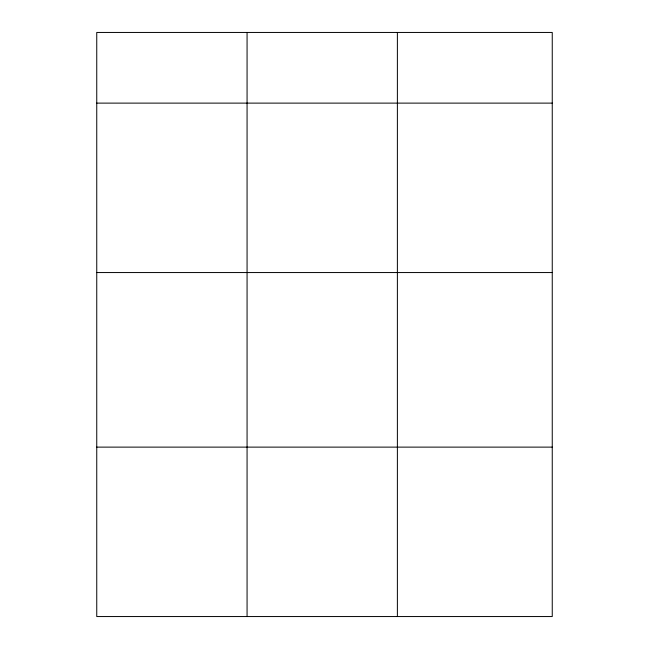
<?xml version="1.0" encoding="UTF-8"?>
<svg xmlns="http://www.w3.org/2000/svg" width="649" height="649" viewBox="0 0 649 649"><rect width="100%" height="100%" fill="white"/><g stroke="black" fill="none" stroke-linecap="round" stroke-linejoin="round"><path stroke-width="0.97" d="M552.25 272.556L552.25 32.45L96.75 32.45L96.75 616.55L552.25 616.55L552.25 272.556L96.75 272.556M96.75 103.118L552.25 103.118M96.75 447.12L552.25 447.12M397.383 32.45L397.383 616.55M247.066 32.45L247.066 616.55"/></g></svg>
